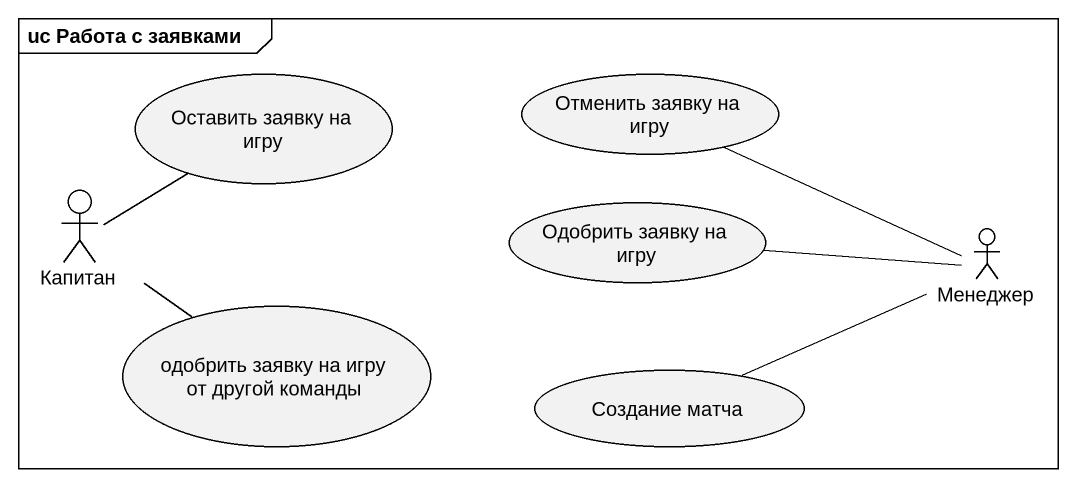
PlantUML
@startuml
mainframe uc Работа с заявками
usecase "Оставить заявку на игру" as Оставить_заявку_на_игру
usecase "Отменить заявку на игру" as Отменить_заявку_на_игру
actor Капитан
usecase "Одобрить заявку на игру" as Одобрить_заявку_на_игру
actor Менеджер
usecase "одобрить заявку на игру от другой команды" as одобрить_заявку_на_игру_от
usecase "Создание матча" as Создание_матча
Капитан -up- Оставить_заявку_на_игру
Капитан -- одобрить_заявку_на_игру_от
Менеджер -left- Отменить_заявку_на_игру
Менеджер -left- Одобрить_заявку_на_игру
Менеджер -left- Создание_матча
@enduml
